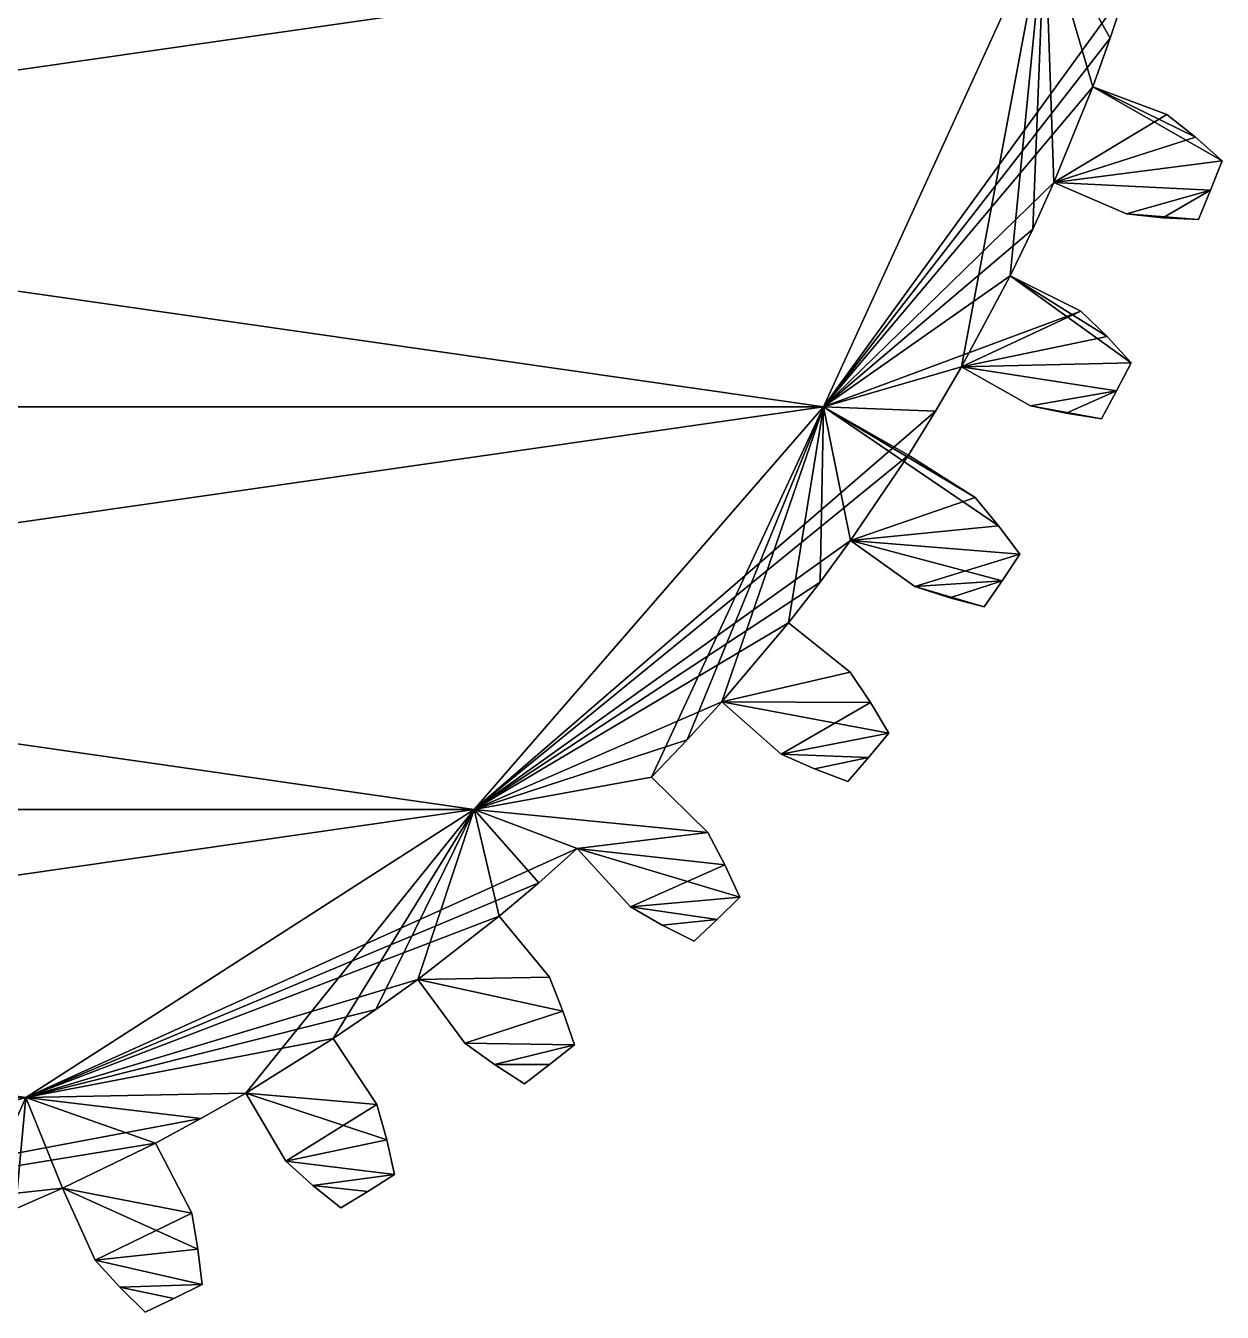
# Model space of a CAD drawing. Header units: inches. Extents: x -30 to 30, y -30 to 30.
# Drawn here: x 11.01 to 27.94, y -27.14 to -8.93 of the extents above; entities that cross this region are included whole.
import ezdxf

# ---------------------------------------------------------------- set-up
doc = ezdxf.new("R2010")
doc.units = ezdxf.units.IN
doc.header["$LTSCALE"] = 65.185185
doc.header["$MEASUREMENT"] = 0
for name, color, linetype in [('1', 7, 'CONTINUOUS'), ('150', 7, 'CONTINUOUS'), ('151', 7, 'CONTINUOUS'), ('153', 7, 'CONTINUOUS'), ('154', 7, 'CONTINUOUS'), ('155', 7, 'CONTINUOUS'), ('156', 7, 'CONTINUOUS'), ('157', 7, 'CONTINUOUS'), ('158', 7, 'CONTINUOUS'), ('159', 7, 'CONTINUOUS'), ('160', 7, 'CONTINUOUS'), ('161', 7, 'CONTINUOUS'), ('162', 7, 'CONTINUOUS'), ('163', 7, 'CONTINUOUS'), ('164', 7, 'CONTINUOUS'), ('165', 7, 'CONTINUOUS'), ('166', 7, 'CONTINUOUS'), ('167', 7, 'CONTINUOUS'), ('168', 7, 'CONTINUOUS'), ('169', 7, 'CONTINUOUS'), ('170', 7, 'CONTINUOUS'), ('171', 7, 'CONTINUOUS'), ('172', 7, 'CONTINUOUS'), ('173', 7, 'CONTINUOUS'), ('175', 7, 'CONTINUOUS'), ('176', 7, 'CONTINUOUS'), ('2', 7, 'CONTINUOUS'), ('330', 7, 'CONTINUOUS'), ('331', 7, 'CONTINUOUS'), ('332', 7, 'CONTINUOUS'), ('333', 7, 'CONTINUOUS'), ('334', 7, 'CONTINUOUS'), ('335', 7, 'CONTINUOUS'), ('336', 7, 'CONTINUOUS'), ('337', 7, 'CONTINUOUS'), ('338', 7, 'CONTINUOUS'), ('339', 7, 'CONTINUOUS'), ('340', 7, 'CONTINUOUS'), ('341', 7, 'CONTINUOUS'), ('342', 7, 'CONTINUOUS'), ('343', 7, 'CONTINUOUS'), ('344', 7, 'CONTINUOUS'), ('345', 7, 'CONTINUOUS'), ('346', 7, 'CONTINUOUS'), ('347', 7, 'CONTINUOUS'), ('348', 7, 'CONTINUOUS'), ('349', 7, 'CONTINUOUS'), ('350', 7, 'CONTINUOUS'), ('351', 7, 'CONTINUOUS'), ('352', 7, 'CONTINUOUS'), ('353', 7, 'CONTINUOUS'), ('363', 7, 'CONTINUOUS'), ('365', 7, 'CONTINUOUS'), ('368', 7, 'CONTINUOUS'), ('370', 7, 'CONTINUOUS')]:
    doc.layers.add(name, color=color, linetype=linetype)

msp = doc.modelspace()

# ---------------------------------------------------------------- linework, layer by layer
at = {"layer": '1', "color": 1, "linetype": 'CONTINUOUS'}
for points in [[(24.249, -13.76), (22.294, -14.326), (25.427, -7.465), (24.249, -13.76)], [(24.936, -12.472), (24.249, -13.76), (25.427, -7.465), (24.936, -12.472)], [(25.254, -11.815), (24.936, -12.472), (25.427, -7.465), (25.254, -11.815)], [(25.555, -11.15), (25.254, -11.815), (25.427, -7.465), (25.555, -11.15)], [(26.103, -9.798), (25.555, -11.15), (25.427, -7.465), (26.103, -9.798)], [(26.58, -8.418), (26.351, -9.111), (25.427, -7.465), (26.58, -8.418)], [(26.351, -9.111), (26.103, -9.798), (25.427, -7.465), (26.351, -9.111)], [(27.936, -10.844), (25.555, -11.15), (26.103, -9.798), (27.936, -10.844)], [(27.557, -10.511), (27.936, -10.844), (26.103, -9.798), (27.557, -10.511)], [(27.151, -10.191), (27.557, -10.511), (26.103, -9.798), (27.151, -10.191)], [(27.936, -10.844), (27.77, -11.261), (25.555, -11.15), (27.936, -10.844)], [(27.77, -11.261), (26.58, -11.598), (25.555, -11.15), (27.77, -11.261)], [(27.599, -11.675), (26.58, -11.598), (27.77, -11.261), (27.599, -11.675)], [(26.58, -11.598), (27.599, -11.675), (27.095, -11.65), (26.58, -11.598)], [(26.649, -13.705), (24.249, -13.76), (24.936, -12.472), (26.649, -13.705)], [(26.307, -13.334), (26.649, -13.705), (24.936, -12.472), (26.307, -13.334)], [(25.937, -12.973), (26.307, -13.334), (24.936, -12.472), (25.937, -12.973)], [(24.249, -13.76), (23.881, -14.39), (22.294, -14.326), (24.249, -13.76)], [(26.649, -13.705), (26.441, -14.102), (24.249, -13.76), (26.649, -13.705)], [(26.441, -14.102), (25.222, -14.312), (24.249, -13.76), (26.441, -14.102)], [(26.227, -14.496), (25.222, -14.312), (26.441, -14.102), (26.227, -14.496)], [(19.862, -19.568), (17.354, -20.027), (22.294, -14.326), (19.862, -19.568)], [(20.367, -19.041), (19.862, -19.568), (22.294, -14.326), (20.367, -19.041)], [(20.858, -18.501), (20.367, -19.041), (22.294, -14.326), (20.858, -18.501)], [(21.798, -17.384), (20.858, -18.501), (22.294, -14.326), (21.798, -17.384)], [(22.246, -16.808), (21.798, -17.384), (22.294, -14.326), (22.246, -16.808)], [(22.678, -16.22), (22.246, -16.808), (22.294, -14.326), (22.678, -16.22)], [(24.439, -15.613), (24.769, -16.011), (22.294, -14.326), (24.439, -15.613)], [(23.496, -15.011), (24.439, -15.613), (22.294, -14.326), (23.496, -15.011)], [(24.769, -16.011), (22.678, -16.22), (22.294, -14.326), (24.769, -16.011)], [(23.881, -14.39), (23.496, -15.011), (22.294, -14.326), (23.881, -14.39)], [(25.222, -14.312), (26.227, -14.496), (25.728, -14.419), (25.222, -14.312)], [(24.769, -16.011), (25.07, -16.415), (22.678, -16.22), (24.769, -16.011)], [(24.822, -16.789), (23.588, -16.87), (22.678, -16.22), (24.822, -16.789)], [(25.07, -16.415), (24.822, -16.789), (22.678, -16.22), (25.07, -16.415)], [(24.568, -17.158), (23.588, -16.87), (24.822, -16.789), (24.568, -17.158)], [(23.588, -16.87), (24.568, -17.158), (24.08, -17.029), (23.588, -16.87)], [(22.673, -18.082), (20.858, -18.501), (21.798, -17.384), (22.673, -18.082)], [(22.673, -18.082), (22.96, -18.512), (20.858, -18.501), (22.673, -18.082)], [(23.217, -18.946), (21.695, -19.244), (20.858, -18.501), (23.217, -18.946)], [(22.96, -18.512), (23.217, -18.946), (20.858, -18.501), (22.96, -18.512)], [(21.695, -19.244), (23.217, -18.946), (22.931, -19.291), (21.695, -19.244)], [(22.168, -19.453), (21.695, -19.244), (22.931, -19.291), (22.168, -19.453)], [(22.64, -19.632), (22.168, -19.453), (22.931, -19.291), (22.64, -19.632)], [(19.862, -19.568), (20.658, -20.353), (17.354, -20.027), (19.862, -19.568)], [(14.12, -24.041), (11.009, -24.105), (17.354, -20.027), (14.12, -24.041)], [(15.359, -23.27), (14.12, -24.041), (17.354, -20.027), (15.359, -23.27)], [(15.963, -22.86), (15.359, -23.27), (17.354, -20.027), (15.963, -22.86)], [(16.556, -22.434), (15.963, -22.86), (17.354, -20.027), (16.556, -22.434)], [(17.707, -21.537), (16.556, -22.434), (17.354, -20.027), (17.707, -21.537)], [(20.658, -20.353), (18.81, -20.58), (17.354, -20.027), (20.658, -20.353)], [(18.81, -20.58), (18.265, -21.066), (17.354, -20.027), (18.81, -20.58)], [(18.265, -21.066), (17.707, -21.537), (17.354, -20.027), (18.265, -21.066)], [(20.658, -20.353), (20.899, -20.811), (18.81, -20.58), (20.658, -20.353)], [(21.11, -21.269), (19.565, -21.406), (18.81, -20.58), (21.11, -21.269)], [(20.899, -20.811), (21.11, -21.269), (18.81, -20.58), (20.899, -20.811)], [(19.565, -21.406), (21.11, -21.269), (20.789, -21.583), (19.565, -21.406)], [(20.014, -21.663), (19.565, -21.406), (20.789, -21.583), (20.014, -21.663)], [(18.418, -22.401), (16.556, -22.434), (17.707, -21.537), (18.418, -22.401)], [(20.464, -21.891), (20.014, -21.663), (20.789, -21.583), (20.464, -21.891)], [(18.418, -22.401), (18.609, -22.881), (16.556, -22.434), (18.418, -22.401)], [(18.609, -22.881), (17.22, -23.334), (16.556, -22.434), (18.609, -22.881)], [(18.771, -23.359), (17.22, -23.334), (18.609, -22.881), (18.771, -23.359)], [(15.975, -24.203), (14.12, -24.041), (15.359, -23.27), (15.975, -24.203)], [(17.64, -23.637), (17.22, -23.334), (18.771, -23.359), (17.64, -23.637)], [(17.64, -23.637), (18.771, -23.359), (18.419, -23.637), (17.64, -23.637)], [(18.063, -23.91), (17.64, -23.637), (18.419, -23.637), (18.063, -23.91)], [(10.186, -25.954), (3.772, -26.23), (11.009, -24.105), (10.186, -25.954)], [(10.862, -25.679), (10.186, -25.954), (11.009, -24.105), (10.862, -25.679)], [(11.53, -25.386), (10.862, -25.679), (11.009, -24.105), (11.53, -25.386)], [(14.12, -24.041), (13.486, -24.403), (11.009, -24.105), (14.12, -24.041)], [(12.843, -24.748), (11.53, -25.386), (11.009, -24.105), (12.843, -24.748)], [(13.486, -24.403), (12.843, -24.748), (11.009, -24.105), (13.486, -24.403)], [(16.115, -24.701), (14.687, -25.006), (14.12, -24.041), (16.115, -24.701)], [(15.975, -24.203), (16.115, -24.701), (14.12, -24.041), (15.975, -24.203)], [(13.358, -25.74), (11.53, -25.386), (12.843, -24.748), (13.358, -25.74)], [(16.226, -25.193), (14.687, -25.006), (16.115, -24.701), (16.226, -25.193)], [(15.072, -25.351), (14.687, -25.006), (16.226, -25.193), (15.072, -25.351)], [(15.072, -25.351), (16.226, -25.193), (15.847, -25.433), (15.072, -25.351)], [(13.445, -26.25), (11.993, -26.404), (11.53, -25.386), (13.445, -26.25)], [(13.358, -25.74), (13.445, -26.25), (11.53, -25.386), (13.358, -25.74)], [(15.465, -25.667), (15.072, -25.351), (15.847, -25.433), (15.465, -25.667)], [(13.504, -26.751), (11.993, -26.404), (13.445, -26.25), (13.504, -26.751)], [(12.34, -26.788), (11.993, -26.404), (13.504, -26.751), (12.34, -26.788)], [(12.34, -26.788), (13.504, -26.751), (13.102, -26.95), (12.34, -26.788)], [(12.697, -27.143), (12.34, -26.788), (13.102, -26.95), (12.697, -27.143)]]:
    msp.add_3dface(points, dxfattribs=at)
at = {"layer": '150', "color": 1, "linetype": 'CONTINUOUS'}
for points in [[(11.993, -26.404, 6), (11.53, -25.386, 6), (11.53, -25.386), (11.993, -26.404, 6)], [(11.993, -26.404), (11.993, -26.404, 6), (11.53, -25.386), (11.993, -26.404)]]:
    msp.add_3dface(points, dxfattribs=at)
at = {"layer": '151', "color": 1, "linetype": 'CONTINUOUS'}
for points in [[(11.53, -25.386, 6), (10.862, -25.679, 6), (11.53, -25.386), (11.53, -25.386, 6)], [(11.53, -25.386), (10.862, -25.679, 6), (10.862, -25.679), (11.53, -25.386)]]:
    msp.add_3dface(points, dxfattribs=at)
at = {"layer": '153', "color": 1, "linetype": 'CONTINUOUS'}
for points in [[(14.687, -25.006, 6), (14.12, -24.041, 6), (14.12, -24.041), (14.687, -25.006, 6)], [(14.687, -25.006), (14.687, -25.006, 6), (14.12, -24.041), (14.687, -25.006)]]:
    msp.add_3dface(points, dxfattribs=at)
at = {"layer": '154', "color": 1, "linetype": 'CONTINUOUS'}
for points in [[(14.12, -24.041, 6), (13.486, -24.403, 6), (14.12, -24.041), (14.12, -24.041, 6)], [(14.12, -24.041), (13.486, -24.403, 6), (13.486, -24.403), (14.12, -24.041)], [(13.486, -24.403, 6), (12.843, -24.748, 6), (13.486, -24.403), (13.486, -24.403, 6)], [(12.843, -24.748, 6), (12.843, -24.748), (13.486, -24.403), (12.843, -24.748, 6)]]:
    msp.add_3dface(points, dxfattribs=at)
at = {"layer": '155', "color": 1, "linetype": 'CONTINUOUS'}
for points in [[(12.843, -24.748, 6), (13.358, -25.74, 6), (13.358, -25.74), (12.843, -24.748, 6)], [(12.843, -24.748, 6), (13.358, -25.74), (12.843, -24.748), (12.843, -24.748, 6)]]:
    msp.add_3dface(points, dxfattribs=at)
at = {"layer": '156', "color": 1, "linetype": 'CONTINUOUS'}
for points in [[(17.22, -23.334, 6), (16.556, -22.434, 6), (16.556, -22.434), (17.22, -23.334, 6)], [(17.22, -23.334), (17.22, -23.334, 6), (16.556, -22.434), (17.22, -23.334)]]:
    msp.add_3dface(points, dxfattribs=at)
at = {"layer": '157', "color": 1, "linetype": 'CONTINUOUS'}
for points in [[(16.556, -22.434, 6), (15.963, -22.86, 6), (16.556, -22.434), (16.556, -22.434, 6)], [(16.556, -22.434), (15.963, -22.86, 6), (15.963, -22.86), (16.556, -22.434)], [(15.963, -22.86, 6), (15.359, -23.27, 6), (15.963, -22.86), (15.963, -22.86, 6)], [(15.359, -23.27, 6), (15.359, -23.27), (15.963, -22.86), (15.359, -23.27, 6)]]:
    msp.add_3dface(points, dxfattribs=at)
at = {"layer": '158', "color": 1, "linetype": 'CONTINUOUS'}
for points in [[(15.359, -23.27, 6), (15.975, -24.203, 6), (15.975, -24.203), (15.359, -23.27, 6)], [(15.359, -23.27, 6), (15.975, -24.203), (15.359, -23.27), (15.359, -23.27, 6)]]:
    msp.add_3dface(points, dxfattribs=at)
at = {"layer": '159', "color": 1, "linetype": 'CONTINUOUS'}
for points in [[(19.565, -21.406, 6), (18.81, -20.58, 6), (18.81, -20.58), (19.565, -21.406, 6)], [(19.565, -21.406), (19.565, -21.406, 6), (18.81, -20.58), (19.565, -21.406)]]:
    msp.add_3dface(points, dxfattribs=at)
at = {"layer": '160', "color": 1, "linetype": 'CONTINUOUS'}
for points in [[(18.81, -20.58, 6), (18.265, -21.066, 6), (18.81, -20.58), (18.81, -20.58, 6)], [(18.81, -20.58), (18.265, -21.066, 6), (18.265, -21.066), (18.81, -20.58)], [(18.265, -21.066, 6), (17.707, -21.537, 6), (18.265, -21.066), (18.265, -21.066, 6)], [(17.707, -21.537, 6), (17.707, -21.537), (18.265, -21.066), (17.707, -21.537, 6)]]:
    msp.add_3dface(points, dxfattribs=at)
at = {"layer": '161', "color": 1, "linetype": 'CONTINUOUS'}
for points in [[(17.707, -21.537, 6), (18.418, -22.401, 6), (18.418, -22.401), (17.707, -21.537, 6)], [(17.707, -21.537, 6), (18.418, -22.401), (17.707, -21.537), (17.707, -21.537, 6)]]:
    msp.add_3dface(points, dxfattribs=at)
at = {"layer": '162', "color": 1, "linetype": 'CONTINUOUS'}
for points in [[(21.695, -19.244, 6), (20.858, -18.501, 6), (20.858, -18.501), (21.695, -19.244, 6)], [(21.695, -19.244), (21.695, -19.244, 6), (20.858, -18.501), (21.695, -19.244)]]:
    msp.add_3dface(points, dxfattribs=at)
at = {"layer": '163', "color": 1, "linetype": 'CONTINUOUS'}
for points in [[(20.858, -18.501, 6), (20.367, -19.041, 6), (20.858, -18.501), (20.858, -18.501, 6)], [(20.858, -18.501), (20.367, -19.041, 6), (20.367, -19.041), (20.858, -18.501)], [(20.367, -19.041, 6), (19.862, -19.568, 6), (20.367, -19.041), (20.367, -19.041, 6)], [(19.862, -19.568, 6), (19.862, -19.568), (20.367, -19.041), (19.862, -19.568, 6)]]:
    msp.add_3dface(points, dxfattribs=at)
at = {"layer": '164', "color": 1, "linetype": 'CONTINUOUS'}
for points in [[(19.862, -19.568, 6), (20.658, -20.353, 6), (20.658, -20.353), (19.862, -19.568, 6)], [(19.862, -19.568, 6), (20.658, -20.353), (19.862, -19.568), (19.862, -19.568, 6)]]:
    msp.add_3dface(points, dxfattribs=at)
at = {"layer": '165', "color": 1, "linetype": 'CONTINUOUS'}
for points in [[(23.588, -16.87, 6), (22.678, -16.22, 6), (22.678, -16.22), (23.588, -16.87, 6)], [(23.588, -16.87), (23.588, -16.87, 6), (22.678, -16.22), (23.588, -16.87)]]:
    msp.add_3dface(points, dxfattribs=at)
at = {"layer": '166', "color": 1, "linetype": 'CONTINUOUS'}
for points in [[(22.678, -16.22, 6), (22.246, -16.808, 6), (22.678, -16.22), (22.678, -16.22, 6)], [(22.678, -16.22), (22.246, -16.808, 6), (22.246, -16.808), (22.678, -16.22)], [(22.246, -16.808, 6), (21.798, -17.384, 6), (22.246, -16.808), (22.246, -16.808, 6)], [(21.798, -17.384, 6), (21.798, -17.384), (22.246, -16.808), (21.798, -17.384, 6)]]:
    msp.add_3dface(points, dxfattribs=at)
at = {"layer": '167', "color": 1, "linetype": 'CONTINUOUS'}
for points in [[(21.798, -17.384, 6), (22.673, -18.082, 6), (22.673, -18.082), (21.798, -17.384, 6)], [(21.798, -17.384, 6), (22.673, -18.082), (21.798, -17.384), (21.798, -17.384, 6)]]:
    msp.add_3dface(points, dxfattribs=at)
at = {"layer": '168', "color": 1, "linetype": 'CONTINUOUS'}
for points in [[(25.222, -14.312, 6), (24.249, -13.76, 6), (24.249, -13.76), (25.222, -14.312, 6)], [(25.222, -14.312), (25.222, -14.312, 6), (24.249, -13.76), (25.222, -14.312)]]:
    msp.add_3dface(points, dxfattribs=at)
at = {"layer": '169', "color": 1, "linetype": 'CONTINUOUS'}
for points in [[(24.249, -13.76, 6), (23.881, -14.39, 6), (24.249, -13.76), (24.249, -13.76, 6)], [(24.249, -13.76), (23.881, -14.39, 6), (23.881, -14.39), (24.249, -13.76)], [(23.881, -14.39, 6), (23.496, -15.011, 6), (23.881, -14.39), (23.881, -14.39, 6)], [(23.496, -15.011, 6), (23.496, -15.011), (23.881, -14.39), (23.496, -15.011, 6)]]:
    msp.add_3dface(points, dxfattribs=at)
at = {"layer": '170', "color": 1, "linetype": 'CONTINUOUS'}
for points in [[(23.496, -15.011, 6), (24.439, -15.613, 6), (24.439, -15.613), (23.496, -15.011, 6)], [(23.496, -15.011, 6), (24.439, -15.613), (23.496, -15.011), (23.496, -15.011, 6)]]:
    msp.add_3dface(points, dxfattribs=at)
at = {"layer": '171', "color": 1, "linetype": 'CONTINUOUS'}
for points in [[(26.58, -11.598, 6), (25.555, -11.15, 6), (25.555, -11.15), (26.58, -11.598, 6)], [(26.58, -11.598), (26.58, -11.598, 6), (25.555, -11.15), (26.58, -11.598)]]:
    msp.add_3dface(points, dxfattribs=at)
at = {"layer": '172', "color": 1, "linetype": 'CONTINUOUS'}
for points in [[(25.555, -11.15, 6), (25.254, -11.815, 6), (25.555, -11.15), (25.555, -11.15, 6)], [(25.555, -11.15), (25.254, -11.815, 6), (25.254, -11.815), (25.555, -11.15)], [(25.254, -11.815, 6), (24.936, -12.472, 6), (25.254, -11.815), (25.254, -11.815, 6)], [(24.936, -12.472, 6), (24.936, -12.472), (25.254, -11.815), (24.936, -12.472, 6)]]:
    msp.add_3dface(points, dxfattribs=at)
at = {"layer": '173', "color": 1, "linetype": 'CONTINUOUS'}
for points in [[(24.936, -12.472, 6), (25.937, -12.973, 6), (25.937, -12.973), (24.936, -12.472, 6)], [(24.936, -12.472, 6), (25.937, -12.973), (24.936, -12.472), (24.936, -12.472, 6)]]:
    msp.add_3dface(points, dxfattribs=at)
at = {"layer": '175', "color": 1, "linetype": 'CONTINUOUS'}
for points in [[(26.58, -8.418, 6), (26.351, -9.111, 6), (26.58, -8.418), (26.58, -8.418, 6)], [(26.58, -8.418), (26.351, -9.111, 6), (26.351, -9.111), (26.58, -8.418)], [(26.351, -9.111, 6), (26.103, -9.798, 6), (26.351, -9.111), (26.351, -9.111, 6)], [(26.103, -9.798, 6), (26.103, -9.798), (26.351, -9.111), (26.103, -9.798, 6)]]:
    msp.add_3dface(points, dxfattribs=at)
at = {"layer": '176', "color": 1, "linetype": 'CONTINUOUS'}
for points in [[(26.103, -9.798, 6), (27.151, -10.191, 6), (27.151, -10.191), (26.103, -9.798, 6)], [(26.103, -9.798, 6), (27.151, -10.191), (26.103, -9.798), (26.103, -9.798, 6)]]:
    msp.add_3dface(points, dxfattribs=at)
at = {"layer": '2', "color": 1, "linetype": 'CONTINUOUS'}
for points in [[(22.294, -14.326, 6), (26.58, -8.418, 6), (25.427, -7.465, 6), (22.294, -14.326, 6)], [(26.351, -9.111, 6), (26.58, -8.418, 6), (22.294, -14.326, 6), (26.351, -9.111, 6)], [(26.103, -9.798, 6), (26.351, -9.111, 6), (22.294, -14.326, 6), (26.103, -9.798, 6)], [(25.555, -11.15, 6), (26.103, -9.798, 6), (22.294, -14.326, 6), (25.555, -11.15, 6)], [(27.151, -10.191, 6), (26.103, -9.798, 6), (25.555, -11.15, 6), (27.151, -10.191, 6)], [(27.557, -10.511, 6), (27.151, -10.191, 6), (25.555, -11.15, 6), (27.557, -10.511, 6)], [(27.936, -10.844, 6), (27.557, -10.511, 6), (25.555, -11.15, 6), (27.936, -10.844, 6)], [(27.77, -11.261, 6), (27.936, -10.844, 6), (25.555, -11.15, 6), (27.77, -11.261, 6)], [(25.254, -11.815, 6), (25.555, -11.15, 6), (22.294, -14.326, 6), (25.254, -11.815, 6)], [(26.58, -11.598, 6), (27.77, -11.261, 6), (25.555, -11.15, 6), (26.58, -11.598, 6)], [(27.095, -11.65, 6), (27.77, -11.261, 6), (26.58, -11.598, 6), (27.095, -11.65, 6)], [(27.599, -11.675, 6), (27.77, -11.261, 6), (27.095, -11.65, 6), (27.599, -11.675, 6)], [(24.936, -12.472, 6), (25.254, -11.815, 6), (22.294, -14.326, 6), (24.936, -12.472, 6)], [(25.937, -12.973, 6), (24.936, -12.472, 6), (22.294, -14.326, 6), (25.937, -12.973, 6)], [(24.249, -13.76, 6), (25.937, -12.973, 6), (22.294, -14.326, 6), (24.249, -13.76, 6)], [(26.307, -13.334, 6), (25.937, -12.973, 6), (24.249, -13.76, 6), (26.307, -13.334, 6)], [(26.649, -13.705, 6), (26.307, -13.334, 6), (24.249, -13.76, 6), (26.649, -13.705, 6)], [(23.881, -14.39, 6), (24.249, -13.76, 6), (22.294, -14.326, 6), (23.881, -14.39, 6)], [(26.441, -14.102, 6), (26.649, -13.705, 6), (24.249, -13.76, 6), (26.441, -14.102, 6)], [(25.222, -14.312, 6), (26.441, -14.102, 6), (24.249, -13.76, 6), (25.222, -14.312, 6)], [(25.728, -14.419, 6), (26.441, -14.102, 6), (25.222, -14.312, 6), (25.728, -14.419, 6)], [(26.227, -14.496, 6), (26.441, -14.102, 6), (25.728, -14.419, 6), (26.227, -14.496, 6)], [(17.354, -20.027, 6), (23.881, -14.39, 6), (22.294, -14.326, 6), (17.354, -20.027, 6)], [(23.496, -15.011, 6), (23.881, -14.39, 6), (17.354, -20.027, 6), (23.496, -15.011, 6)], [(22.678, -16.22, 6), (23.496, -15.011, 6), (17.354, -20.027, 6), (22.678, -16.22, 6)], [(24.439, -15.613, 6), (23.496, -15.011, 6), (22.678, -16.22, 6), (24.439, -15.613, 6)], [(24.769, -16.011, 6), (24.439, -15.613, 6), (22.678, -16.22, 6), (24.769, -16.011, 6)], [(25.07, -16.415, 6), (24.769, -16.011, 6), (22.678, -16.22, 6), (25.07, -16.415, 6)], [(22.246, -16.808, 6), (22.678, -16.22, 6), (17.354, -20.027, 6), (22.246, -16.808, 6)], [(23.588, -16.87, 6), (25.07, -16.415, 6), (22.678, -16.22, 6), (23.588, -16.87, 6)], [(24.822, -16.789, 6), (25.07, -16.415, 6), (23.588, -16.87, 6), (24.822, -16.789, 6)], [(21.798, -17.384, 6), (22.246, -16.808, 6), (17.354, -20.027, 6), (21.798, -17.384, 6)], [(24.08, -17.029, 6), (24.822, -16.789, 6), (23.588, -16.87, 6), (24.08, -17.029, 6)], [(24.568, -17.158, 6), (24.822, -16.789, 6), (24.08, -17.029, 6), (24.568, -17.158, 6)], [(20.858, -18.501, 6), (21.798, -17.384, 6), (17.354, -20.027, 6), (20.858, -18.501, 6)], [(22.673, -18.082, 6), (21.798, -17.384, 6), (20.858, -18.501, 6), (22.673, -18.082, 6)], [(22.96, -18.512, 6), (22.673, -18.082, 6), (20.858, -18.501, 6), (22.96, -18.512, 6)], [(20.367, -19.041, 6), (20.858, -18.501, 6), (17.354, -20.027, 6), (20.367, -19.041, 6)], [(21.695, -19.244, 6), (22.96, -18.512, 6), (20.858, -18.501, 6), (21.695, -19.244, 6)], [(23.217, -18.946, 6), (22.96, -18.512, 6), (21.695, -19.244, 6), (23.217, -18.946, 6)], [(19.862, -19.568, 6), (20.367, -19.041, 6), (17.354, -20.027, 6), (19.862, -19.568, 6)], [(22.931, -19.291, 6), (23.217, -18.946, 6), (21.695, -19.244, 6), (22.931, -19.291, 6)], [(22.168, -19.453, 6), (22.931, -19.291, 6), (21.695, -19.244, 6), (22.168, -19.453, 6)], [(22.64, -19.632, 6), (22.931, -19.291, 6), (22.168, -19.453, 6), (22.64, -19.632, 6)], [(20.658, -20.353, 6), (19.862, -19.568, 6), (17.354, -20.027, 6), (20.658, -20.353, 6)], [(11.009, -24.105, 6), (18.81, -20.58, 6), (17.354, -20.027, 6), (11.009, -24.105, 6)], [(18.81, -20.58, 6), (20.658, -20.353, 6), (17.354, -20.027, 6), (18.81, -20.58, 6)], [(20.899, -20.811, 6), (20.658, -20.353, 6), (18.81, -20.58, 6), (20.899, -20.811, 6)], [(18.265, -21.066, 6), (18.81, -20.58, 6), (11.009, -24.105, 6), (18.265, -21.066, 6)], [(19.565, -21.406, 6), (20.899, -20.811, 6), (18.81, -20.58, 6), (19.565, -21.406, 6)], [(21.11, -21.269, 6), (20.899, -20.811, 6), (19.565, -21.406, 6), (21.11, -21.269, 6)], [(17.707, -21.537, 6), (18.265, -21.066, 6), (11.009, -24.105, 6), (17.707, -21.537, 6)], [(20.789, -21.583, 6), (21.11, -21.269, 6), (19.565, -21.406, 6), (20.789, -21.583, 6)], [(20.014, -21.663, 6), (20.789, -21.583, 6), (19.565, -21.406, 6), (20.014, -21.663, 6)], [(16.556, -22.434, 6), (17.707, -21.537, 6), (11.009, -24.105, 6), (16.556, -22.434, 6)], [(18.418, -22.401, 6), (17.707, -21.537, 6), (16.556, -22.434, 6), (18.418, -22.401, 6)], [(20.464, -21.891, 6), (20.789, -21.583, 6), (20.014, -21.663, 6), (20.464, -21.891, 6)], [(15.963, -22.86, 6), (16.556, -22.434, 6), (11.009, -24.105, 6), (15.963, -22.86, 6)], [(18.609, -22.881, 6), (18.418, -22.401, 6), (16.556, -22.434, 6), (18.609, -22.881, 6)], [(17.22, -23.334, 6), (18.609, -22.881, 6), (16.556, -22.434, 6), (17.22, -23.334, 6)], [(15.359, -23.27, 6), (15.963, -22.86, 6), (11.009, -24.105, 6), (15.359, -23.27, 6)], [(18.771, -23.359, 6), (18.609, -22.881, 6), (17.22, -23.334, 6), (18.771, -23.359, 6)], [(14.12, -24.041, 6), (15.359, -23.27, 6), (11.009, -24.105, 6), (14.12, -24.041, 6)], [(15.975, -24.203, 6), (15.359, -23.27, 6), (14.12, -24.041, 6), (15.975, -24.203, 6)], [(17.64, -23.637, 6), (18.771, -23.359, 6), (17.22, -23.334, 6), (17.64, -23.637, 6)], [(18.419, -23.637, 6), (18.771, -23.359, 6), (17.64, -23.637, 6), (18.419, -23.637, 6)], [(18.063, -23.91, 6), (18.419, -23.637, 6), (17.64, -23.637, 6), (18.063, -23.91, 6)], [(3.772, -26.23, 6), (13.486, -24.403, 6), (11.009, -24.105, 6), (3.772, -26.23, 6)], [(13.486, -24.403, 6), (14.12, -24.041, 6), (11.009, -24.105, 6), (13.486, -24.403, 6)], [(14.687, -25.006, 6), (15.975, -24.203, 6), (14.12, -24.041, 6), (14.687, -25.006, 6)], [(16.115, -24.701, 6), (15.975, -24.203, 6), (14.687, -25.006, 6), (16.115, -24.701, 6)], [(12.843, -24.748, 6), (13.486, -24.403, 6), (3.772, -26.23, 6), (12.843, -24.748, 6)], [(11.53, -25.386, 6), (12.843, -24.748, 6), (3.772, -26.23, 6), (11.53, -25.386, 6)], [(13.358, -25.74, 6), (12.843, -24.748, 6), (11.53, -25.386, 6), (13.358, -25.74, 6)], [(16.226, -25.193, 6), (16.115, -24.701, 6), (14.687, -25.006, 6), (16.226, -25.193, 6)], [(15.072, -25.351, 6), (16.226, -25.193, 6), (14.687, -25.006, 6), (15.072, -25.351, 6)], [(15.847, -25.433, 6), (16.226, -25.193, 6), (15.072, -25.351, 6), (15.847, -25.433, 6)], [(10.862, -25.679, 6), (11.53, -25.386, 6), (3.772, -26.23, 6), (10.862, -25.679, 6)], [(11.993, -26.404, 6), (13.358, -25.74, 6), (11.53, -25.386, 6), (11.993, -26.404, 6)], [(15.465, -25.667, 6), (15.847, -25.433, 6), (15.072, -25.351, 6), (15.465, -25.667, 6)], [(13.445, -26.25, 6), (13.358, -25.74, 6), (11.993, -26.404, 6), (13.445, -26.25, 6)], [(13.504, -26.751, 6), (13.445, -26.25, 6), (11.993, -26.404, 6), (13.504, -26.751, 6)], [(12.34, -26.788, 6), (13.504, -26.751, 6), (11.993, -26.404, 6), (12.34, -26.788, 6)], [(13.102, -26.95, 6), (13.504, -26.751, 6), (12.34, -26.788, 6), (13.102, -26.95, 6)], [(12.697, -27.143, 6), (13.102, -26.95, 6), (12.34, -26.788, 6), (12.697, -27.143, 6)]]:
    msp.add_3dface(points, dxfattribs=at)
at = {"layer": '330', "color": 1, "linetype": 'CONTINUOUS'}
for points in [[(12.34, -26.788, 6), (11.993, -26.404, 6), (12.34, -26.788), (12.34, -26.788, 6)], [(11.993, -26.404, 6), (11.993, -26.404), (12.34, -26.788), (11.993, -26.404, 6)], [(12.697, -27.143, 6), (12.34, -26.788, 6), (12.697, -27.143), (12.697, -27.143, 6)], [(12.697, -27.143), (12.34, -26.788, 6), (12.34, -26.788), (12.697, -27.143)]]:
    msp.add_3dface(points, dxfattribs=at)
at = {"layer": '331', "color": 1, "linetype": 'CONTINUOUS'}
for points in [[(13.504, -26.751, 6), (13.102, -26.95, 6), (13.504, -26.751), (13.504, -26.751, 6)], [(13.504, -26.751), (13.102, -26.95, 6), (13.102, -26.95), (13.504, -26.751)], [(13.102, -26.95, 6), (12.697, -27.143, 6), (13.102, -26.95), (13.102, -26.95, 6)], [(12.697, -27.143, 6), (12.697, -27.143), (13.102, -26.95), (12.697, -27.143, 6)]]:
    msp.add_3dface(points, dxfattribs=at)
at = {"layer": '332', "color": 1, "linetype": 'CONTINUOUS'}
for points in [[(13.358, -25.74, 6), (13.445, -26.25, 6), (13.358, -25.74), (13.358, -25.74, 6)], [(13.358, -25.74), (13.445, -26.25, 6), (13.445, -26.25), (13.358, -25.74)], [(13.445, -26.25, 6), (13.504, -26.751, 6), (13.445, -26.25), (13.445, -26.25, 6)], [(13.504, -26.751, 6), (13.504, -26.751), (13.445, -26.25), (13.504, -26.751, 6)]]:
    msp.add_3dface(points, dxfattribs=at)
at = {"layer": '333', "color": 1, "linetype": 'CONTINUOUS'}
for points in [[(15.072, -25.351, 6), (14.687, -25.006, 6), (15.072, -25.351), (15.072, -25.351, 6)], [(14.687, -25.006, 6), (14.687, -25.006), (15.072, -25.351), (14.687, -25.006, 6)], [(15.465, -25.667, 6), (15.072, -25.351, 6), (15.465, -25.667), (15.465, -25.667, 6)], [(15.465, -25.667), (15.072, -25.351, 6), (15.072, -25.351), (15.465, -25.667)]]:
    msp.add_3dface(points, dxfattribs=at)
at = {"layer": '334', "color": 1, "linetype": 'CONTINUOUS'}
for points in [[(16.226, -25.193, 6), (15.847, -25.433, 6), (16.226, -25.193), (16.226, -25.193, 6)], [(16.226, -25.193), (15.847, -25.433, 6), (15.847, -25.433), (16.226, -25.193)], [(15.847, -25.433, 6), (15.465, -25.667, 6), (15.847, -25.433), (15.847, -25.433, 6)], [(15.465, -25.667, 6), (15.465, -25.667), (15.847, -25.433), (15.465, -25.667, 6)]]:
    msp.add_3dface(points, dxfattribs=at)
at = {"layer": '335', "color": 1, "linetype": 'CONTINUOUS'}
for points in [[(15.975, -24.203, 6), (16.115, -24.701, 6), (15.975, -24.203), (15.975, -24.203, 6)], [(15.975, -24.203), (16.115, -24.701, 6), (16.115, -24.701), (15.975, -24.203)], [(16.115, -24.701, 6), (16.226, -25.193, 6), (16.115, -24.701), (16.115, -24.701, 6)], [(16.226, -25.193, 6), (16.226, -25.193), (16.115, -24.701), (16.226, -25.193, 6)]]:
    msp.add_3dface(points, dxfattribs=at)
at = {"layer": '336', "color": 1, "linetype": 'CONTINUOUS'}
for points in [[(17.64, -23.637, 6), (17.22, -23.334, 6), (17.64, -23.637), (17.64, -23.637, 6)], [(17.22, -23.334, 6), (17.22, -23.334), (17.64, -23.637), (17.22, -23.334, 6)], [(18.063, -23.91, 6), (17.64, -23.637, 6), (18.063, -23.91), (18.063, -23.91, 6)], [(18.063, -23.91), (17.64, -23.637, 6), (17.64, -23.637), (18.063, -23.91)]]:
    msp.add_3dface(points, dxfattribs=at)
at = {"layer": '337', "color": 1, "linetype": 'CONTINUOUS'}
for points in [[(18.771, -23.359, 6), (18.419, -23.637, 6), (18.771, -23.359), (18.771, -23.359, 6)], [(18.771, -23.359), (18.419, -23.637, 6), (18.419, -23.637), (18.771, -23.359)], [(18.419, -23.637, 6), (18.063, -23.91, 6), (18.419, -23.637), (18.419, -23.637, 6)], [(18.063, -23.91, 6), (18.063, -23.91), (18.419, -23.637), (18.063, -23.91, 6)]]:
    msp.add_3dface(points, dxfattribs=at)
at = {"layer": '338', "color": 1, "linetype": 'CONTINUOUS'}
for points in [[(18.418, -22.401, 6), (18.609, -22.881, 6), (18.418, -22.401), (18.418, -22.401, 6)], [(18.418, -22.401), (18.609, -22.881, 6), (18.609, -22.881), (18.418, -22.401)], [(18.609, -22.881, 6), (18.771, -23.359, 6), (18.609, -22.881), (18.609, -22.881, 6)], [(18.771, -23.359, 6), (18.771, -23.359), (18.609, -22.881), (18.771, -23.359, 6)]]:
    msp.add_3dface(points, dxfattribs=at)
at = {"layer": '339', "color": 1, "linetype": 'CONTINUOUS'}
for points in [[(20.014, -21.663, 6), (19.565, -21.406, 6), (20.014, -21.663), (20.014, -21.663, 6)], [(19.565, -21.406, 6), (19.565, -21.406), (20.014, -21.663), (19.565, -21.406, 6)], [(20.464, -21.891, 6), (20.014, -21.663, 6), (20.464, -21.891), (20.464, -21.891, 6)], [(20.464, -21.891), (20.014, -21.663, 6), (20.014, -21.663), (20.464, -21.891)]]:
    msp.add_3dface(points, dxfattribs=at)
at = {"layer": '340', "color": 1, "linetype": 'CONTINUOUS'}
for points in [[(21.11, -21.269, 6), (20.789, -21.583, 6), (21.11, -21.269), (21.11, -21.269, 6)], [(21.11, -21.269), (20.789, -21.583, 6), (20.789, -21.583), (21.11, -21.269)], [(20.789, -21.583, 6), (20.464, -21.891, 6), (20.789, -21.583), (20.789, -21.583, 6)], [(20.464, -21.891, 6), (20.464, -21.891), (20.789, -21.583), (20.464, -21.891, 6)]]:
    msp.add_3dface(points, dxfattribs=at)
at = {"layer": '341', "color": 1, "linetype": 'CONTINUOUS'}
for points in [[(20.658, -20.353, 6), (20.899, -20.811, 6), (20.658, -20.353), (20.658, -20.353, 6)], [(20.658, -20.353), (20.899, -20.811, 6), (20.899, -20.811), (20.658, -20.353)], [(20.899, -20.811, 6), (21.11, -21.269, 6), (20.899, -20.811), (20.899, -20.811, 6)], [(21.11, -21.269, 6), (21.11, -21.269), (20.899, -20.811), (21.11, -21.269, 6)]]:
    msp.add_3dface(points, dxfattribs=at)
at = {"layer": '342', "color": 1, "linetype": 'CONTINUOUS'}
for points in [[(22.168, -19.453, 6), (21.695, -19.244, 6), (22.168, -19.453), (22.168, -19.453, 6)], [(21.695, -19.244, 6), (21.695, -19.244), (22.168, -19.453), (21.695, -19.244, 6)], [(22.64, -19.632, 6), (22.168, -19.453, 6), (22.64, -19.632), (22.64, -19.632, 6)], [(22.64, -19.632), (22.168, -19.453, 6), (22.168, -19.453), (22.64, -19.632)]]:
    msp.add_3dface(points, dxfattribs=at)
at = {"layer": '343', "color": 1, "linetype": 'CONTINUOUS'}
for points in [[(23.217, -18.946, 6), (22.931, -19.291, 6), (23.217, -18.946), (23.217, -18.946, 6)], [(23.217, -18.946), (22.931, -19.291, 6), (22.931, -19.291), (23.217, -18.946)], [(22.931, -19.291, 6), (22.64, -19.632, 6), (22.931, -19.291), (22.931, -19.291, 6)], [(22.64, -19.632, 6), (22.64, -19.632), (22.931, -19.291), (22.64, -19.632, 6)]]:
    msp.add_3dface(points, dxfattribs=at)
at = {"layer": '344', "color": 1, "linetype": 'CONTINUOUS'}
for points in [[(22.673, -18.082, 6), (22.96, -18.512, 6), (22.673, -18.082), (22.673, -18.082, 6)], [(22.673, -18.082), (22.96, -18.512, 6), (22.96, -18.512), (22.673, -18.082)], [(22.96, -18.512, 6), (23.217, -18.946, 6), (22.96, -18.512), (22.96, -18.512, 6)], [(23.217, -18.946, 6), (23.217, -18.946), (22.96, -18.512), (23.217, -18.946, 6)]]:
    msp.add_3dface(points, dxfattribs=at)
at = {"layer": '345', "color": 1, "linetype": 'CONTINUOUS'}
for points in [[(24.08, -17.029, 6), (23.588, -16.87, 6), (24.08, -17.029), (24.08, -17.029, 6)], [(23.588, -16.87, 6), (23.588, -16.87), (24.08, -17.029), (23.588, -16.87, 6)], [(24.568, -17.158, 6), (24.08, -17.029, 6), (24.568, -17.158), (24.568, -17.158, 6)], [(24.568, -17.158), (24.08, -17.029, 6), (24.08, -17.029), (24.568, -17.158)]]:
    msp.add_3dface(points, dxfattribs=at)
at = {"layer": '346', "color": 1, "linetype": 'CONTINUOUS'}
for points in [[(25.07, -16.415, 6), (24.822, -16.789, 6), (25.07, -16.415), (25.07, -16.415, 6)], [(25.07, -16.415), (24.822, -16.789, 6), (24.822, -16.789), (25.07, -16.415)], [(24.822, -16.789, 6), (24.568, -17.158, 6), (24.822, -16.789), (24.822, -16.789, 6)], [(24.568, -17.158, 6), (24.568, -17.158), (24.822, -16.789), (24.568, -17.158, 6)]]:
    msp.add_3dface(points, dxfattribs=at)
at = {"layer": '347', "color": 1, "linetype": 'CONTINUOUS'}
for points in [[(24.439, -15.613, 6), (24.769, -16.011, 6), (24.439, -15.613), (24.439, -15.613, 6)], [(24.439, -15.613), (24.769, -16.011, 6), (24.769, -16.011), (24.439, -15.613)], [(24.769, -16.011, 6), (25.07, -16.415, 6), (24.769, -16.011), (24.769, -16.011, 6)], [(25.07, -16.415, 6), (25.07, -16.415), (24.769, -16.011), (25.07, -16.415, 6)]]:
    msp.add_3dface(points, dxfattribs=at)
at = {"layer": '348', "color": 1, "linetype": 'CONTINUOUS'}
for points in [[(25.728, -14.419, 6), (25.222, -14.312, 6), (25.728, -14.419), (25.728, -14.419, 6)], [(25.222, -14.312, 6), (25.222, -14.312), (25.728, -14.419), (25.222, -14.312, 6)], [(26.227, -14.496, 6), (25.728, -14.419, 6), (26.227, -14.496), (26.227, -14.496, 6)], [(26.227, -14.496), (25.728, -14.419, 6), (25.728, -14.419), (26.227, -14.496)]]:
    msp.add_3dface(points, dxfattribs=at)
at = {"layer": '349', "color": 1, "linetype": 'CONTINUOUS'}
for points in [[(26.649, -13.705, 6), (26.441, -14.102, 6), (26.649, -13.705), (26.649, -13.705, 6)], [(26.649, -13.705), (26.441, -14.102, 6), (26.441, -14.102), (26.649, -13.705)], [(26.441, -14.102, 6), (26.227, -14.496, 6), (26.441, -14.102), (26.441, -14.102, 6)], [(26.227, -14.496, 6), (26.227, -14.496), (26.441, -14.102), (26.227, -14.496, 6)]]:
    msp.add_3dface(points, dxfattribs=at)
at = {"layer": '350', "color": 1, "linetype": 'CONTINUOUS'}
for points in [[(25.937, -12.973, 6), (26.307, -13.334, 6), (25.937, -12.973), (25.937, -12.973, 6)], [(25.937, -12.973), (26.307, -13.334, 6), (26.307, -13.334), (25.937, -12.973)], [(26.307, -13.334, 6), (26.649, -13.705, 6), (26.307, -13.334), (26.307, -13.334, 6)], [(26.649, -13.705, 6), (26.649, -13.705), (26.307, -13.334), (26.649, -13.705, 6)]]:
    msp.add_3dface(points, dxfattribs=at)
at = {"layer": '351', "color": 1, "linetype": 'CONTINUOUS'}
for points in [[(27.095, -11.65, 6), (26.58, -11.598, 6), (27.095, -11.65), (27.095, -11.65, 6)], [(26.58, -11.598, 6), (26.58, -11.598), (27.095, -11.65), (26.58, -11.598, 6)], [(27.599, -11.675, 6), (27.095, -11.65, 6), (27.599, -11.675), (27.599, -11.675, 6)], [(27.599, -11.675), (27.095, -11.65, 6), (27.095, -11.65), (27.599, -11.675)]]:
    msp.add_3dface(points, dxfattribs=at)
at = {"layer": '352', "color": 1, "linetype": 'CONTINUOUS'}
for points in [[(27.936, -10.844, 6), (27.77, -11.261, 6), (27.936, -10.844), (27.936, -10.844, 6)], [(27.936, -10.844), (27.77, -11.261, 6), (27.77, -11.261), (27.936, -10.844)], [(27.77, -11.261, 6), (27.599, -11.675, 6), (27.77, -11.261), (27.77, -11.261, 6)], [(27.599, -11.675, 6), (27.599, -11.675), (27.77, -11.261), (27.599, -11.675, 6)]]:
    msp.add_3dface(points, dxfattribs=at)
at = {"layer": '353', "color": 1, "linetype": 'CONTINUOUS'}
for points in [[(27.151, -10.191, 6), (27.557, -10.511, 6), (27.151, -10.191), (27.151, -10.191, 6)], [(27.151, -10.191), (27.557, -10.511, 6), (27.557, -10.511), (27.151, -10.191)], [(27.557, -10.511, 6), (27.936, -10.844, 6), (27.557, -10.511), (27.557, -10.511, 6)], [(27.936, -10.844, 6), (27.936, -10.844), (27.557, -10.511), (27.936, -10.844, 6)]]:
    msp.add_3dface(points, dxfattribs=at)
at = {"layer": '363', "color": 1, "linetype": 'CONTINUOUS'}
for points in [[(-22.293, -14.327, 5), (25.427, -7.466, 5), (-25.427, -7.466, 5), (-22.293, -14.327, 5)], [(22.293, -14.327, 5), (25.427, -7.466, 5), (-22.293, -14.327, 5), (22.293, -14.327, 5)], [(-17.354, -20.027, 5), (22.293, -14.327, 5), (-22.293, -14.327, 5), (-17.354, -20.027, 5)], [(17.354, -20.027, 5), (22.293, -14.327, 5), (-17.354, -20.027, 5), (17.354, -20.027, 5)], [(-11.008, -24.105, 5), (17.354, -20.027, 5), (-17.354, -20.027, 5), (-11.008, -24.105, 5)], [(11.008, -24.105, 5), (17.354, -20.027, 5), (-11.008, -24.105, 5), (11.008, -24.105, 5)]]:
    msp.add_3dface(points, dxfattribs=at)
at = {"layer": '365', "color": 1, "linetype": 'CONTINUOUS'}
for points in [[(22.294, -14.326, 6), (25.427, -7.465, 6), (22.293, -14.327, 5), (22.294, -14.326, 6)], [(25.427, -7.465, 6), (25.427, -7.466, 5), (22.293, -14.327, 5), (25.427, -7.465, 6)], [(17.354, -20.027, 6), (22.294, -14.326, 6), (17.354, -20.027, 5), (17.354, -20.027, 6)], [(22.294, -14.326, 6), (22.293, -14.327, 5), (17.354, -20.027, 5), (22.294, -14.326, 6)], [(11.009, -24.105, 6), (17.354, -20.027, 6), (11.008, -24.105, 5), (11.009, -24.105, 6)], [(17.354, -20.027, 6), (17.354, -20.027, 5), (11.008, -24.105, 5), (17.354, -20.027, 6)], [(3.772, -26.23, 6), (11.009, -24.105, 6), (3.771, -26.23, 5), (3.772, -26.23, 6)], [(11.009, -24.105, 6), (11.008, -24.105, 5), (3.771, -26.23, 5), (11.009, -24.105, 6)]]:
    msp.add_3dface(points, dxfattribs=at)
at = {"layer": '368', "color": 1, "linetype": 'CONTINUOUS'}
for points in [[(-22.293, -14.327, 1), (-25.427, -7.466, 1), (22.293, -14.327, 1), (-22.293, -14.327, 1)], [(22.293, -14.327, 1), (-25.427, -7.466, 1), (25.427, -7.466, 1), (22.293, -14.327, 1)], [(-17.354, -20.027, 1), (-22.293, -14.327, 1), (17.354, -20.027, 1), (-17.354, -20.027, 1)], [(17.354, -20.027, 1), (-22.293, -14.327, 1), (22.293, -14.327, 1), (17.354, -20.027, 1)], [(11.008, -24.105, 1), (-17.354, -20.027, 1), (17.354, -20.027, 1), (11.008, -24.105, 1)]]:
    msp.add_3dface(points, dxfattribs=at)
at = {"layer": '370', "color": 1, "linetype": 'CONTINUOUS'}
for points in [[(22.293, -14.327, 1), (25.427, -7.466, 1), (22.294, -14.326), (22.293, -14.327, 1)], [(22.294, -14.326), (25.427, -7.466, 1), (25.427, -7.465), (22.294, -14.326)], [(17.354, -20.027), (22.293, -14.327, 1), (22.294, -14.326), (17.354, -20.027)], [(17.354, -20.027, 1), (22.293, -14.327, 1), (17.354, -20.027), (17.354, -20.027, 1)], [(11.008, -24.105, 1), (17.354, -20.027, 1), (11.009, -24.105), (11.008, -24.105, 1)], [(11.009, -24.105), (17.354, -20.027, 1), (17.354, -20.027), (11.009, -24.105)], [(3.772, -26.23), (11.008, -24.105, 1), (11.009, -24.105), (3.772, -26.23)]]:
    msp.add_3dface(points, dxfattribs=at)

doc.saveas('drawing.dxf')
